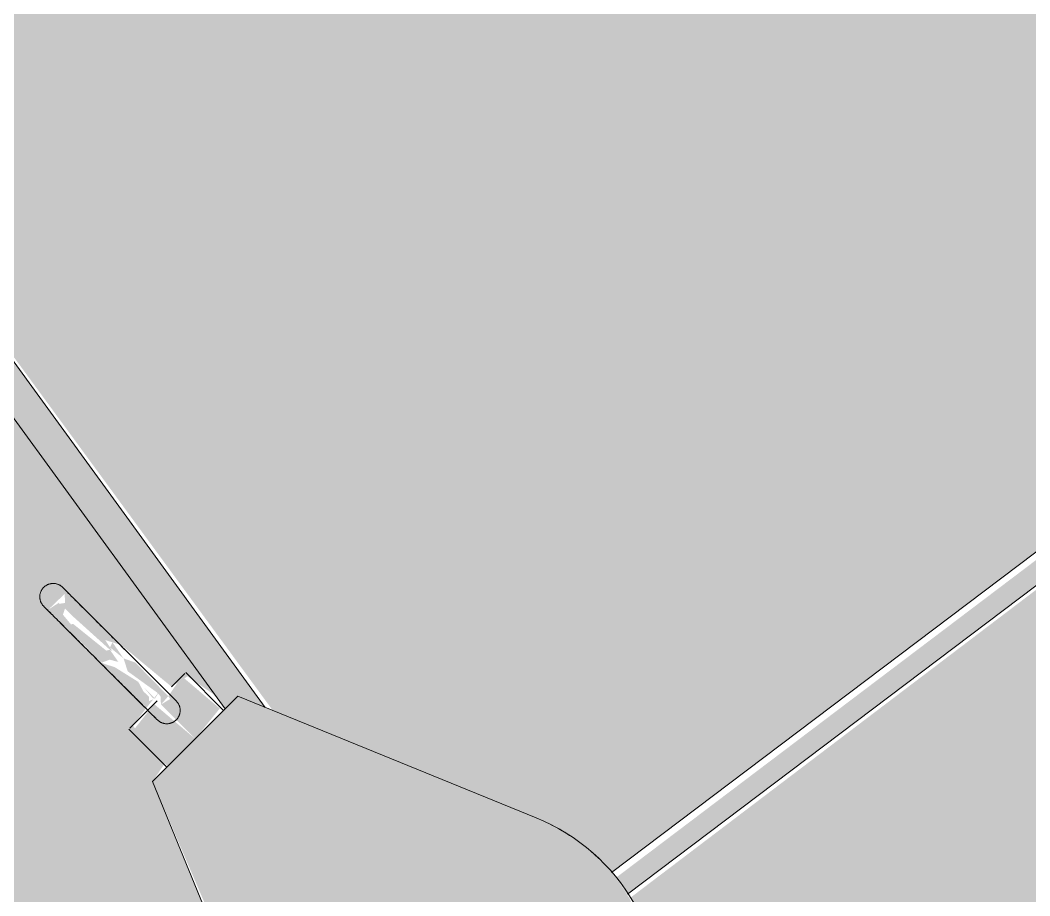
# Model space of a CAD drawing. Header units: inches. Extents: x -26493 to -10162, y -132 to 713.
# Drawn here: x -25764.75 to -25755.32, y 211.19 to 219.37 of the extents above; entities that cross this region are included whole.
import ezdxf

# ---------------------------------------------------------------- set-up
doc = ezdxf.new("R2010")
doc.units = ezdxf.units.IN
doc.header["$MEASUREMENT"] = 0
doc.layers.add('M-HVAC-DUCT', color=70, linetype='Continuous', lineweight=9)
doc.layers.add('Q-SPCQ', color=91, linetype='Continuous', lineweight=9)

# ---------------------------------------------------------------- blocks, each defined once
blk = doc.blocks.new('Basketball_Backstop-Performance_Sports_Systems-3103-Ceiling_Hung - 27_-0_ to 27_-11 7_8_-V84-Section 13')
at = {"layer": 'Q-SPCQ'}
h = blk.add_hatch(color=256, dxfattribs=at)
h.paths.add_polyline_path([(-25760.4395, 210.1781), (-25760.4021, 210.2559), (-25760.4432, 210.2058), (-25760.4402, 210.1829)], flags=0)
h.paths.add_polyline_path([(-25759.081, 211.2047), (-25668.4456, 279.7457), (-25668.5768, 279.914), (-25759.1847, 211.3613), (-25759.0827, 211.2069)], flags=0)
for points in [[(-25762.8364, 212.9367), (-25762.6611, 213.0327), (-25762.4602, 212.9508), (-25809.3333, 277.3119), (-25809.5273, 277.1262), (-25762.859, 212.9677)], [(-25763.8877, 213.4763), (-25763.9551, 213.5802), (-25763.8252, 213.5388), (-25764.3335, 214.0168), (-25764.3305, 213.9261), (-25764.3305, 213.8733), (-25764.2743, 213.8171), (-25763.9106, 213.4888)], [(-25763.4345, 212.9774), (-25763.366, 213.0557), (-25763.6728, 213.3693), (-25763.7838, 213.4089), (-25763.7675, 213.3578), (-25763.7452, 213.2881), (-25763.4711, 213.0898), (-25763.4393, 213.0557)], [(-25763.5916, 212.9738), (-25763.5469, 213.0042), (-25763.5469, 213.0515), (-25763.5964, 213.0974), (-25763.6461, 213.1889), (-25763.8661, 213.3266), (-25763.996, 213.3681), (-25763.5975, 212.982)], [(-25763.1151, 212.6579), (-25762.8855, 212.9406), (-25763.239, 213.2411), (-25763.366, 213.0557), (-25763.3492, 213.0293), (-25763.4345, 212.9774), (-25763.3473, 212.8901)], [(-25763.3712, 212.4018), (-25763.1151, 212.6579), (-25763.4982, 212.982), (-25763.6983, 212.7289), (-25763.4399, 212.4704)]]:
    blk.add_hatch(color=256, dxfattribs=at).paths.add_polyline_path(points, flags=0)
h = blk.add_hatch(color=256, dxfattribs=at)
h.paths.add_polyline_path([(-25764.3755, 213.7442), (-25764.3866, 213.9295), (-25764.4716, 213.8733)], flags=0)
h.paths.add_polyline_path([(-25763.996, 213.3681), (-25763.996, 213.4714), (-25763.9106, 213.4534), (-25764.2544, 213.7308), (-25764.2743, 213.726), (-25764.3501, 213.8171), (-25764.3755, 213.7442), (-25764.1107, 213.4956)], flags=0)
h = blk.add_hatch(color=256, dxfattribs=at)
h.paths.add_polyline_path([(-25760.5519, 208.3101), (-25760.0983, 208.3881), (-25759.6773, 208.5742), (-25759.3144, 208.8572), (-25759.0313, 209.2202), (-25758.8452, 209.6411), (-25758.7673, 210.0948), (-25758.8022, 210.5537), (-25759.055, 211.158), (-25759.1956, 211.3783), (-25759.5303, 211.6942), (-25759.9319, 211.9191), (-25762.7174, 213.0557), (-25763.5128, 212.2602), (-25762.1514, 209.0731), (-25761.8354, 208.7384), (-25761.4475, 208.4907), (-25760.771, 208.3268), (-25760.5755, 208.3119)], flags=0)
h.paths.add_polyline_path([(-25760.771, 209.6951), (-25761.1189, 210.0869), (-25760.9578, 210.5509), (-25760.4634, 210.625), (-25760.157, 210.2961), (-25760.3464, 209.8089), (-25760.7652, 209.6966)], flags=0)
for p, q in [((-25668.5768, 279.914), (-25759.2269, 211.4078)), ((-25759.0781, 211.2069), (-25668.4231, 279.7169)), ((-25762.4602, 212.9508), (-25809.2967, 277.3405)), ((-25809.5433, 277.1482), (-25762.8364, 212.9367)), ((-25763.3361, 213.1441), (-25763.2125, 213.2676)), ((-25762.8499, 212.9231), (-25763.2035, 213.2767)), ((-25762.7174, 213.0557), (-25763.5128, 212.2602)), ((-25759.9319, 211.9191), (-25762.7174, 213.0557)), ((-25763.7248, 212.7554), (-25763.4687, 213.0115)), ((-25763.7338, 212.7463), (-25763.3803, 212.3928)), ((-25763.5128, 212.2602), (-25762.3763, 209.4747))]:
    blk.add_line(p, q, dxfattribs=at)
at = {"layer": 'Q-SPCQ', "flags": 128}
for points in [[(-25764.5293, 213.8954), (-25764.5328, 213.899), (-25764.5361, 213.9027), (-25764.5393, 213.9066), (-25764.5423, 213.9106), (-25764.5451, 213.9147), (-25764.5478, 213.9189), (-25764.5503, 213.9232), (-25764.5526, 213.9277), (-25764.5548, 213.9322), (-25764.5568, 213.9368), (-25764.5585, 213.9414), (-25764.5601, 213.9462), (-25764.5615, 213.951), (-25764.5628, 213.9558), (-25764.5638, 213.9607), (-25764.5646, 213.9657), (-25764.5652, 213.9706), (-25764.5657, 213.9756), (-25764.5659, 213.9806), (-25764.5659, 213.9856), (-25764.5657, 213.9906), (-25764.5654, 213.9956), (-25764.5648, 214.0005), (-25764.564, 214.0055), (-25764.5631, 214.0104), (-25764.5619, 214.0152), (-25764.5605, 214.0201), (-25764.559, 214.0248), (-25764.5573, 214.0295), (-25764.5553, 214.0341), (-25764.5532, 214.0386), (-25764.5509, 214.0431), (-25764.5485, 214.0474), (-25764.5459, 214.0517), (-25764.543, 214.0558), (-25764.5401, 214.0599), (-25764.537, 214.0638), (-25764.5337, 214.0675), (-25764.5303, 214.0712), (-25764.5293, 214.0721)], [(-25764.5293, 214.0721), (-25764.5257, 214.0756), (-25764.522, 214.0789), (-25764.5181, 214.0821), (-25764.5141, 214.0851), (-25764.51, 214.0879), (-25764.5058, 214.0906), (-25764.5014, 214.0931), (-25764.497, 214.0955), (-25764.4925, 214.0976), (-25764.4879, 214.0996), (-25764.4832, 214.1014), (-25764.4785, 214.103), (-25764.4737, 214.1044), (-25764.4689, 214.1056), (-25764.464, 214.1066), (-25764.459, 214.1074), (-25764.4541, 214.1081), (-25764.4491, 214.1085), (-25764.4441, 214.1087), (-25764.4391, 214.1087), (-25764.4341, 214.1086), (-25764.4291, 214.1082), (-25764.4241, 214.1076), (-25764.4192, 214.1069), (-25764.4143, 214.1059), (-25764.4094, 214.1047), (-25764.4046, 214.1034), (-25764.3999, 214.1018), (-25764.3952, 214.1001), (-25764.3906, 214.0982), (-25764.386, 214.0961), (-25764.3816, 214.0938), (-25764.3772, 214.0913), (-25764.373, 214.0887), (-25764.3688, 214.0859), (-25764.3648, 214.0829), (-25764.3609, 214.0798), (-25764.3571, 214.0765), (-25764.3535, 214.0731), (-25764.3525, 214.0721)], [(-25763.8222, 213.5418), (-25763.8434, 213.563), (-25763.8646, 213.5842), (-25763.8857, 213.6053), (-25763.9067, 213.6263), (-25763.9276, 213.6472), (-25763.9483, 213.6679), (-25763.9688, 213.6884), (-25763.989, 213.7086), (-25764.009, 213.7286), (-25764.0287, 213.7483), (-25764.0481, 213.7677), (-25764.0671, 213.7867), (-25764.0857, 213.8053), (-25764.1039, 213.8235), (-25764.1217, 213.8413), (-25764.1389, 213.8585), (-25764.1557, 213.8753), (-25764.1719, 213.8915), (-25764.1876, 213.9072), (-25764.2026, 213.9223), (-25764.2171, 213.9367), (-25764.231, 213.9506), (-25764.2441, 213.9638), (-25764.2566, 213.9763), (-25764.2685, 213.9881), (-25764.2796, 213.9992), (-25764.2899, 214.0095), (-25764.2996, 214.0192), (-25764.3084, 214.028), (-25764.3165, 214.0361), (-25764.3238, 214.0434), (-25764.3303, 214.0499), (-25764.3359, 214.0556), (-25764.3408, 214.0604), (-25764.3448, 214.0644), (-25764.348, 214.0676), (-25764.3504, 214.07), (-25764.3519, 214.0715), (-25764.3525, 214.0721)], [(-25764.3525, 214.0721), (-25764.3521, 214.0717), (-25764.3508, 214.0705), (-25764.3487, 214.0683), (-25764.3458, 214.0654), (-25764.342, 214.0616), (-25764.3373, 214.0569), (-25764.3319, 214.0515), (-25764.3256, 214.0452), (-25764.3185, 214.0382), (-25764.3107, 214.0303), (-25764.302, 214.0216), (-25764.2926, 214.0122), (-25764.2824, 214.0021), (-25764.2715, 213.9911), (-25764.2599, 213.9795), (-25764.2476, 213.9672), (-25764.2346, 213.9542), (-25764.2209, 213.9405), (-25764.2066, 213.9262), (-25764.1917, 213.9113), (-25764.1762, 213.8958), (-25764.1601, 213.8797), (-25764.1435, 213.8631), (-25764.1264, 213.846), (-25764.1087, 213.8284), (-25764.0907, 213.8103), (-25764.0722, 213.7918), (-25764.0533, 213.7729), (-25764.034, 213.7536), (-25764.0144, 213.734), (-25763.9945, 213.7141), (-25763.9743, 213.6939), (-25763.9538, 213.6734), (-25763.9332, 213.6528), (-25763.9123, 213.632), (-25763.8914, 213.611), (-25763.8703, 213.5899), (-25763.8491, 213.5687), (-25763.8279, 213.5475), (-25763.8222, 213.5418)], [(-25764.5293, 213.8954), (-25764.5289, 213.8949), (-25764.5276, 213.8937), (-25764.5255, 213.8916), (-25764.5225, 213.8886), (-25764.5187, 213.8848), (-25764.5141, 213.8802), (-25764.5087, 213.8747), (-25764.5024, 213.8685), (-25764.4953, 213.8614), (-25764.4874, 213.8535), (-25764.4788, 213.8449), (-25764.4694, 213.8354), (-25764.4592, 213.8253), (-25764.4483, 213.8144), (-25764.4367, 213.8027), (-25764.4244, 213.7904), (-25764.4114, 213.7774), (-25764.3977, 213.7637), (-25764.3834, 213.7494), (-25764.3685, 213.7345), (-25764.353, 213.719), (-25764.3369, 213.7029), (-25764.3203, 213.6863), (-25764.3031, 213.6692), (-25764.2855, 213.6516), (-25764.2674, 213.6335), (-25764.2489, 213.615), (-25764.23, 213.5961), (-25764.2108, 213.5768), (-25764.1912, 213.5572), (-25764.1712, 213.5373), (-25764.151, 213.5171), (-25764.1306, 213.4967), (-25764.1099, 213.476), (-25764.0891, 213.4552), (-25764.0682, 213.4342), (-25764.0471, 213.4131), (-25764.0259, 213.392), (-25764.0047, 213.3708), (-25763.999, 213.365)], [(-25763.999, 213.365), (-25764.0202, 213.3863), (-25764.0414, 213.4074), (-25764.0625, 213.4285), (-25764.0835, 213.4495), (-25764.1043, 213.4704), (-25764.125, 213.4911), (-25764.1455, 213.5116), (-25764.1658, 213.5319), (-25764.1858, 213.5519), (-25764.2055, 213.5716), (-25764.2249, 213.5909), (-25764.2439, 213.6099), (-25764.2625, 213.6286), (-25764.2807, 213.6467), (-25764.2984, 213.6645), (-25764.3157, 213.6818), (-25764.3325, 213.6985), (-25764.3487, 213.7147), (-25764.3643, 213.7304), (-25764.3794, 213.7455), (-25764.3939, 213.7599), (-25764.4077, 213.7738), (-25764.4209, 213.787), (-25764.4334, 213.7995), (-25764.4452, 213.8113), (-25764.4563, 213.8224), (-25764.4667, 213.8328), (-25764.4763, 213.8424), (-25764.4852, 213.8513), (-25764.4933, 213.8593), (-25764.5006, 213.8666), (-25764.507, 213.8731), (-25764.5127, 213.8788), (-25764.5176, 213.8836), (-25764.5216, 213.8877), (-25764.5248, 213.8908), (-25764.5271, 213.8932), (-25764.5286, 213.8947), (-25764.5293, 213.8953)], [(-25763.8222, 213.5418), (-25763.801, 213.5206), (-25763.7798, 213.4994), (-25763.7587, 213.4783), (-25763.7377, 213.4573), (-25763.7168, 213.4365), (-25763.6961, 213.4158), (-25763.6756, 213.3953), (-25763.6554, 213.375), (-25763.6354, 213.355), (-25763.6157, 213.3353), (-25763.5963, 213.3159), (-25763.5773, 213.2969), (-25763.5587, 213.2783), (-25763.5405, 213.2601), (-25763.5228, 213.2424), (-25763.5055, 213.2251), (-25763.4887, 213.2084), (-25763.4725, 213.1921), (-25763.4569, 213.1765), (-25763.4418, 213.1614), (-25763.4273, 213.1469), (-25763.4135, 213.1331), (-25763.4003, 213.1199)], [(-25763.2919, 213.0115), (-25763.2923, 213.0119), (-25763.2936, 213.0132), (-25763.2957, 213.0153), (-25763.2986, 213.0183), (-25763.3024, 213.0221), (-25763.3071, 213.0267), (-25763.3125, 213.0321), (-25763.3188, 213.0384), (-25763.3259, 213.0455), (-25763.3337, 213.0534), (-25763.3424, 213.062), (-25763.3518, 213.0714), (-25763.362, 213.0816), (-25763.3729, 213.0925), (-25763.3845, 213.1041), (-25763.3968, 213.1164), (-25763.4098, 213.1294), (-25763.4235, 213.1431), (-25763.4378, 213.1574), (-25763.4527, 213.1723), (-25763.4682, 213.1878), (-25763.4843, 213.2039), (-25763.5009, 213.2205), (-25763.5181, 213.2377), (-25763.5357, 213.2553), (-25763.5537, 213.2734), (-25763.5722, 213.2919), (-25763.5912, 213.3108), (-25763.6104, 213.33), (-25763.63, 213.3497), (-25763.65, 213.3696), (-25763.6702, 213.3898), (-25763.6906, 213.4102), (-25763.7112, 213.4309), (-25763.7321, 213.4517), (-25763.753, 213.4727), (-25763.7741, 213.4937), (-25763.7953, 213.5149), (-25763.8165, 213.5361), (-25763.8222, 213.5418)], [(-25763.999, 213.365), (-25763.9778, 213.3438), (-25763.9566, 213.3227), (-25763.9355, 213.3016), (-25763.9145, 213.2806), (-25763.8936, 213.2597), (-25763.8729, 213.239), (-25763.8524, 213.2185), (-25763.8322, 213.1982), (-25763.8122, 213.1782), (-25763.7925, 213.1585), (-25763.7731, 213.1392), (-25763.7541, 213.1201), (-25763.7355, 213.1015), (-25763.7173, 213.0833), (-25763.6995, 213.0656), (-25763.6823, 213.0483), (-25763.6655, 213.0316), (-25763.6493, 213.0154), (-25763.6336, 212.9997), (-25763.6185, 212.9846), (-25763.6041, 212.9701), (-25763.5902, 212.9563), (-25763.5771, 212.9431), (-25763.5645, 212.9306), (-25763.5527, 212.9188), (-25763.5416, 212.9077), (-25763.5313, 212.8973), (-25763.5216, 212.8877), (-25763.5128, 212.8788), (-25763.5047, 212.8708), (-25763.4974, 212.8635), (-25763.4909, 212.857), (-25763.4852, 212.8513), (-25763.4804, 212.8465), (-25763.4764, 212.8424), (-25763.4732, 212.8392), (-25763.4708, 212.8369), (-25763.4693, 212.8354), (-25763.4687, 212.8347)], [(-25763.5736, 212.9397), (-25763.5866, 212.9527), (-25763.6003, 212.9663), (-25763.6146, 212.9806), (-25763.6295, 212.9956), (-25763.645, 213.0111), (-25763.6611, 213.0271), (-25763.6777, 213.0438), (-25763.6948, 213.0609), (-25763.7124, 213.0785), (-25763.7305, 213.0966), (-25763.749, 213.1151), (-25763.7679, 213.134), (-25763.7872, 213.1533), (-25763.8068, 213.1729), (-25763.8267, 213.1928), (-25763.8469, 213.213), (-25763.8674, 213.2334), (-25763.888, 213.2541), (-25763.9088, 213.2749), (-25763.9298, 213.2959), (-25763.9509, 213.317), (-25763.9721, 213.3381), (-25763.9933, 213.3593), (-25763.999, 213.365)], [(-25763.3648, 213.0845), (-25763.3545, 213.0741), (-25763.3449, 213.0645), (-25763.336, 213.0556), (-25763.3279, 213.0475), (-25763.3206, 213.0402), (-25763.3141, 213.0338), (-25763.3085, 213.0281), (-25763.3036, 213.0232), (-25763.2996, 213.0192), (-25763.2964, 213.016), (-25763.2941, 213.0137), (-25763.2926, 213.0122), (-25763.2919, 213.0115)], [(-25763.2919, 213.0115), (-25763.2884, 213.0079), (-25763.2851, 213.0041), (-25763.2819, 213.0003), (-25763.2789, 212.9963), (-25763.2761, 212.9922), (-25763.2734, 212.9879), (-25763.2709, 212.9836), (-25763.2686, 212.9792), (-25763.2664, 212.9747), (-25763.2644, 212.9701), (-25763.2626, 212.9654), (-25763.261, 212.9607), (-25763.2596, 212.9559), (-25763.2584, 212.951), (-25763.2574, 212.9461), (-25763.2566, 212.9412), (-25763.256, 212.9363), (-25763.2555, 212.9313), (-25763.2553, 212.9263), (-25763.2553, 212.9213), (-25763.2555, 212.9163), (-25763.2558, 212.9113), (-25763.2564, 212.9063), (-25763.2572, 212.9014), (-25763.2581, 212.8965), (-25763.2593, 212.8916), (-25763.2606, 212.8868), (-25763.2622, 212.8821), (-25763.2639, 212.8774), (-25763.2659, 212.8727), (-25763.268, 212.8682), (-25763.2702, 212.8638), (-25763.2727, 212.8594), (-25763.2753, 212.8552), (-25763.2781, 212.851), (-25763.2811, 212.847), (-25763.2842, 212.8431), (-25763.2875, 212.8393), (-25763.2909, 212.8357), (-25763.2919, 212.8347)], [(-25763.4687, 212.8347), (-25763.4691, 212.8351), (-25763.4703, 212.8364), (-25763.4725, 212.8385), (-25763.4754, 212.8415), (-25763.4792, 212.8453), (-25763.4839, 212.8499), (-25763.4893, 212.8554), (-25763.4956, 212.8616), (-25763.5026, 212.8687), (-25763.5105, 212.8766), (-25763.5192, 212.8852), (-25763.5286, 212.8946), (-25763.5388, 212.9048)], [(-25763.2919, 212.8347), (-25763.2955, 212.8312), (-25763.2992, 212.8279), (-25763.3031, 212.8248), (-25763.3071, 212.8218), (-25763.3112, 212.8189), (-25763.3154, 212.8162), (-25763.3197, 212.8137), (-25763.3242, 212.8114), (-25763.3287, 212.8092), (-25763.3333, 212.8073), (-25763.3379, 212.8055), (-25763.3427, 212.8039), (-25763.3475, 212.8025), (-25763.3523, 212.8013), (-25763.3572, 212.8002), (-25763.3622, 212.7994), (-25763.3671, 212.7988), (-25763.3721, 212.7984), (-25763.3771, 212.7981), (-25763.3821, 212.7981), (-25763.3871, 212.7983), (-25763.3921, 212.7987), (-25763.397, 212.7992), (-25763.402, 212.8), (-25763.4069, 212.801), (-25763.4117, 212.8021), (-25763.4166, 212.8035), (-25763.4213, 212.805), (-25763.426, 212.8068), (-25763.4306, 212.8087), (-25763.4352, 212.8108), (-25763.4396, 212.8131), (-25763.444, 212.8155), (-25763.4482, 212.8182), (-25763.4523, 212.821), (-25763.4564, 212.8239), (-25763.4603, 212.8271), (-25763.4641, 212.8303), (-25763.4677, 212.8338), (-25763.4687, 212.8347)]]:
    blk.add_lwpolyline(points, dxfattribs=at)
at = {"layer": 'Q-SPCQ'}
for start, end in [(202.19719, 67.80281), (57.00781, 63.65552), (45, 49.02965), (42.41882, 45)]:
    blk.add_arc((-25760.6402, 210.1831), 1.875, start, end, dxfattribs=at)

msp = doc.modelspace()

# ---------------------------------------------------------------- hatches: boundary and pattern name
at = {"layer": 'M-HVAC-DUCT'}
h = msp.add_hatch(color=256, dxfattribs=at)
h.paths.add_polyline_path([(-24938.8085, 207.641), (-24934.0248, 222.641), (-24953.294, 222.641), (-24953.294, 207.641), (-24946.9341, 207.641)], flags=0)
h.paths.add_polyline_path([(-25862.73, 207.641), (-25826.3277, 207.6911), (-25826.3277, 222.641), (-25863.8902, 222.641), (-25863.8902, 207.641)], flags=0)
h.paths.add_polyline_path([(-25824.4527, 207.641), (-25822.3277, 207.6911), (-25822.3277, 222.641), (-25824.4527, 222.641), (-25824.4527, 207.6911)], flags=0)
h.paths.add_polyline_path([(-25763.4907, 213.0336), (-25763.5916, 213.1345), (-25763.5128, 213.0406)], flags=0)
h.paths.add_polyline_path([(-25763.996, 213.3681), (-25763.9114, 213.3965), (-25763.8325, 213.3753), (-25763.9106, 213.4888), (-25763.996, 213.4714), (-25764.0232, 213.4534)], flags=0)
h.paths.add_polyline_path([(-25764.3305, 213.8733), (-25764.2743, 213.8171), (-25764.2743, 213.8519)], flags=0)
h.paths.add_polyline_path([(-25764.3755, 213.7442), (-25764.3305, 213.8733), (-25764.3305, 213.9261), (-25764.386, 213.9183)], flags=0)
h.paths.add_polyline_path([(-25815.7027, 207.641), (-25762.5322, 207.6911), (-25761.8354, 208.7384), (-25762.264, 209.2456), (-25763.5128, 212.2602), (-25763.3977, 212.4283), (-25763.6983, 212.7818), (-25763.4425, 213.1096), (-25763.4907, 213.0336), (-25763.6012, 212.9871), (-25763.8252, 213.2191), (-25764.3755, 213.7442), (-25764.4739, 213.8764), (-25764.3305, 214.0145), (-25763.9947, 213.6912), (-25763.3361, 213.1441), (-25763.186, 213.2411), (-25762.9276, 213.0621), (-25769.8953, 222.641), (-25815.7027, 222.641), (-25815.7027, 207.6911)], flags=0)
h.paths.add_polyline_path([(-24270.8902, 207.641), (-24270.8902, 222.641), (-24704.3973, 222.641), (-24712.2113, 207.641), (-24290.3258, 207.641)], flags=0)
h.paths.add_polyline_path([(-25760.5491, 207.641), (-25643.2591, 207.6911), (-25648.0269, 222.641), (-25743.948, 222.641), (-25759.055, 211.1708), (-25758.9479, 210.9903), (-25758.7837, 210.3237), (-25758.7763, 210.0424), (-25758.9372, 209.4331), (-25759.1076, 209.1224), (-25759.3144, 208.8572), (-25759.8902, 208.4801), (-25760.3143, 208.351), (-25760.7809, 208.3266), (-25761.2665, 208.4304), (-25761.6337, 208.5414), (-25762.2622, 207.641), (-25760.5522, 207.641)], flags=0)
h.paths.add_polyline_path([(-25639.9719, 207.641), (-25625.4864, 207.6911), (-25625.4864, 222.641), (-25644.7556, 222.641), (-25639.9879, 207.6911)], flags=0)
h.paths.add_polyline_path([(-25618.8614, 207.641), (-25604.36, 207.6911), (-25599.5922, 222.641), (-25618.8614, 222.641), (-25618.8614, 207.6911)], flags=0)
h.paths.add_polyline_path([(-25601.1046, 207.641), (-24977.6918, 207.6911), (-24982.4595, 222.641), (-25596.321, 222.641), (-25601.0887, 207.6911)], flags=0)
h.paths.add_polyline_path([(-24974.4045, 207.641), (-24959.919, 207.6911), (-24959.919, 222.641), (-24979.1882, 222.641), (-24974.4205, 207.6911)], flags=0)
h.paths.add_polyline_path([(-24935.5373, 207.641), (-24816.5532, 207.6911), (-24817.2027, 208.5593), (-24817.7696, 208.3451), (-24818.2314, 208.3106), (-24818.6821, 208.3881), (-24819.2009, 208.6504), (-24819.4869, 208.884), (-24819.8432, 209.4331), (-24819.9723, 209.8571), (-24819.9967, 210.3237), (-24819.8929, 210.8094), (-24819.764, 211.2535), (-24834.8324, 222.641), (-24930.7536, 222.641), (-24935.5213, 207.6911)], flags=0)
h.paths.add_polyline_path([(-24814.9552, 213.5388), (-24814.9552, 213.4358), (-24814.8253, 213.5802), (-24814.8927, 213.5587)], flags=0)
h.paths.add_polyline_path([(-24814.45, 213.8733), (-24814.5062, 213.8171), (-24814.4642, 213.836)], flags=0)
h.paths.add_polyline_path([(-24816.2134, 207.641), (-24763.0777, 207.6911), (-24763.0777, 222.641), (-24808.8852, 222.641), (-24815.8529, 212.9827), (-24815.5414, 213.2411), (-24815.3804, 213.1013), (-24815.1076, 213.3693), (-24814.4469, 214.0168), (-24814.45, 213.9261), (-24814.45, 213.8733), (-24814.45, 213.6984), (-24815.1909, 212.982), (-24815.3118, 213.0968), (-24815.1792, 212.8789), (-24815.0822, 212.7289), (-24815.3863, 212.3789), (-24815.2676, 212.2602), (-24816.6291, 209.0731), (-24816.945, 208.6892), (-24816.2483, 207.6911)], flags=0)
h.paths.add_polyline_path([(-24756.4527, 207.641), (-24754.3277, 207.6911), (-24754.3277, 222.641), (-24756.4527, 222.641), (-24756.4527, 207.6911)], flags=0)
h.paths.add_polyline_path([(-24752.4527, 207.641), (-24714.2994, 207.6911), (-24706.5115, 222.641), (-24752.4527, 222.641), (-24752.4527, 207.6911)], flags=0)
h.paths.add_polyline_path([(-25760.4237, 210.0581), (-25760.4329, 210.1831), (-25760.4317, 210.1184), (-25760.4237, 210.0587)], flags=0)
h.paths.add_polyline_path([(-25760.8654, 210.0789), (-25760.8817, 210.1513), (-25760.8704, 210.0912)], flags=0)
h.paths.add_polyline_path([(-25760.5743, 210.3895), (-25760.6166, 210.43), (-25760.5755, 210.3899)], flags=0)
h.paths.add_polyline_path([(-25759.2269, 211.4078), (-25744.3627, 222.641), (-25769.5088, 222.641), (-25762.3905, 212.9223), (-25759.5303, 211.6942), (-25759.2631, 211.4421)], flags=0)
h.paths.add_polyline_path([(-24819.5536, 211.4078), (-24819.0777, 211.8069), (-24816.3202, 212.9508), (-24809.2716, 222.641), (-24834.4178, 222.641), (-24819.5849, 211.4315)], flags=0)
h.paths.add_polyline_path([(-24815.2897, 213.0336), (-24815.184, 213.0974), (-24815.2335, 213.1389), (-24815.2676, 213.0915), (-24815.2813, 213.0557)], flags=0)
h.paths.add_polyline_path([(-24814.948, 213.3753), (-24814.9127, 213.3291), (-24814.847, 213.3481), (-24814.7845, 213.3681), (-24814.7845, 213.4714), (-24814.847, 213.4763), (-24814.9178, 213.4306)], flags=0)
h.paths.add_polyline_path([(-24815.0285, 213.2902), (-24814.975, 213.3681), (-24815.0261, 213.2972)], flags=0)
h.paths.add_polyline_path([(-25763.7838, 213.4089), (-25763.8877, 213.5587), (-25763.9106, 213.5116), (-25763.7863, 213.4105)], flags=0)
h.paths.add_polyline_path([(-24814.405, 213.7442), (-24814.3755, 213.9183), (-24814.3065, 213.8764)], flags=0)

# ---------------------------------------------------------------- block references
at = {"layer": 'Q-SPCQ'}
msp.add_blockref('Basketball_Backstop-Performance_Sports_Systems-3103-Ceiling_Hung - 27_-0_ to 27_-11 7_8_-V84-Section 13', (0, 0), dxfattribs=at)

doc.saveas('drawing.dxf')
